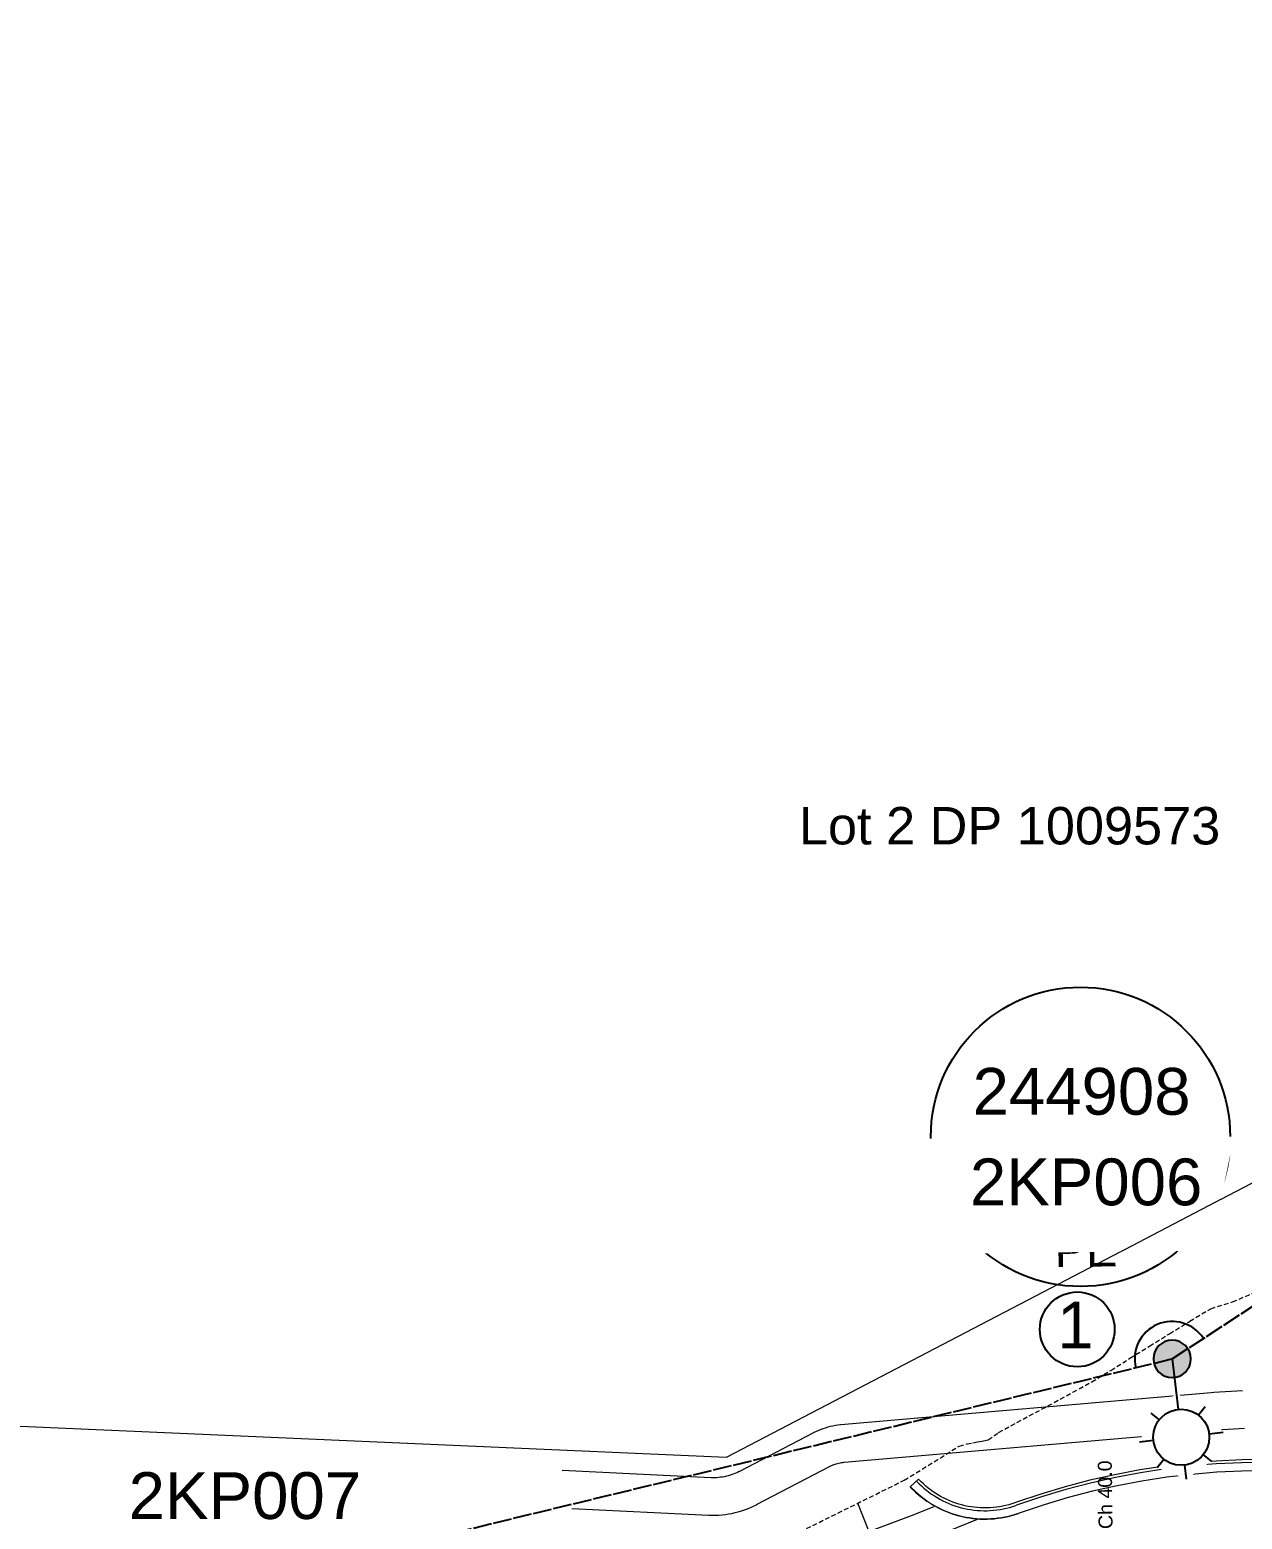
# Model space of a CAD drawing. Header units: metres. Extents: x 268878 to 269469, y 6087458 to 6088814.
# Drawn here: x 269058.4 to 269123.2, y 6087962.6 to 6088042.2 of the extents above; entities that cross this region are included whole.
import ezdxf
from ezdxf.enums import TextEntityAlignment as Align

# ---------------------------------------------------------------- set-up
doc = ezdxf.new("R2010")
doc.units = ezdxf.units.M
doc.linetypes.add('Cable Exist OH', pattern=[1, 1, 0])
doc.linetypes.add('DASHED2', pattern=[0.375, 0.25, -0.125])
doc.layers.get('0').update_dxf_attribs({"color": 6})
for name, color, linetype in [('_User Notes', 7, 'Continuous'), ('Equip_SP_SL_NEW', 2, 'Continuous'), ('Mains_HV_MOD', 3, 'Continuous'), ('Mains_LV_MOD', 3, 'Continuous'), ('Notes_LV_MISC', 7, 'Continuous'), ('Notes_SL_MISC', 7, 'Continuous'), ('Notes_SP_MISC', 7, 'Continuous'), ('SupportsOH_SP_TR_HV_LV_SL_EXT', 7, 'Continuous'), ('SupportsOH_SP_TR_HV_LV_SL_MOD', 3, 'Continuous')]:
    doc.layers.add(name, color=color, linetype=linetype)
doc.layers.add('Cadastre Developer_SP_NEW', color=2, linetype='Continuous', lineweight=5)
doc.layers.add('Cadastre Land Parcels_SP_EXT', color=9, linetype='Continuous', lineweight=5)
doc.styles.add('AGI32-Arial', font='arial.ttf')
doc.styles.add('POLE_LABEL', font='arial.ttf')
doc.styles.add('SL_LABEL', font='arial.ttf')
doc.styles.get("Standard").update_dxf_attribs({"font": 'arial.ttf'})

# ---------------------------------------------------------------- blocks, each defined once
blk = doc.blocks.new('POLE_EXT')
blk.add_hatch(color=256).paths.add_polyline_path([(-1, 0, 1), (1, 0, 1)])
blk.add_lwpolyline([(-1, 0, 1), (1, 0, 1)], format="xyb", close=True)
for tag, height, flags, p in [('pNumber', 2.5, 8, (-17.84, 2.067)), ('OWNED_BY', 0.2, 9, (1.355, -0.4)), ('SPECIAL_USE', 0.2, 9, (1.355, -0.8)), ('PARENT', 0.2, 9, (1.355, -0.6)), ('cLV', 0.2, 9, (1.355, -1.4)), ('STATE', 0.2, 9, (1.355, -1)), ('hDepth', 0.2, 9, (1.355, -1.6)), ('USAGE', 0.2, 9, (1.355, -1.2)), ('cHV', 0.2, 9, (1.355, -2)), ('hDia', 0.2, 9, (1.355, -1.8)), ('LBRACKET', 0.2, 9, (1.355, -2.2)), ('LExisting', 0.2, 9, (1.355, -2.4)), ('LANTNUMBER', 0.2, 9, (1.355, -2.6)), ('LOther', 0.2, 9, (1.355, -2.8)), ('LRemove', 0.2, 9, (1.355, -3)), ('LEGEND', 0.2, 9, (1.355, -3.2)), ('cLinedev', 0.2, 9, (1.355, -3.4)), ('pExisting', 0.2, 9, (1.355, -3.8)), ('LOCATION', 0.2, 9, (1.355, -3.6)), ('PFNUMBER', 0.2, 9, (1.355, -4)), ('pFooting', 0.2, 9, (1.355, -4.4)), ('pNew', 0.2, 9, (1.355, -4.6)), ('NEWPFNUMBER', 0.2, 9, (1.355, -4.2)), ('pRelocate', 0.2, 9, (1.355, -5)), ('pRemove', 0.2, 9, (1.355, -5.2)), ('pReplace', 0.2, 9, (1.355, -5.4)), ('pStay', 0.2, 9, (1.355, -5.6)), ('cspan', 0.2, 9, (1.355, -6)), ('STREETNAME', 0.2, 9, (1.355, -6.2)), ('SUBURB', 0.2, 9, (1.355, -6.4)), ('pType', 0.2, 9, (1.355, -5.8)), ('OPERATED_BY', 0.2, 9, (1.355, -7.014)), ('NOTES', 0.2, 9, (1.355, -6.6)), ('MAINTAINED_BY', 0.2, 9, (1.355, -6.814))]:
    blk.add_attdef(tag, text='', height=height, dxfattribs=dict(flags=flags)).set_placement(p, align=Align.MIDDLE_LEFT)
at = {"style": 'POLE_LABEL'}
for tag, height, flags, p in [('ASSET_NUM', 2.5, 8, (2, 2)), ('STRUCTURE_PLANT_NUMBER', 0.2, 9, (1.355, 0.028)), ('STREET_CODE', 0.2, 9, (1.355, -0.2))]:
    blk.add_attdef(tag, text='', height=height, dxfattribs=dict(at, flags=flags)).set_placement(p, align=Align.MIDDLE_LEFT)
at = {"flags": 1}
blk.add_attdef('Z', (1.355, -7.328), '', height=0.2, dxfattribs=at)
blk = doc.blocks.new('SL_LANTERN_NEW')
blk.add_line((0, 0), (0, 0))
for tag, p, flags in [('Z', (0, 0), 1), ('OPERATED_BY', (0, -9.607), 9)]:
    blk.add_attdef(tag, p, '', height=0.2, dxfattribs=dict(flags=flags))
at = {"style": 'SL_LABEL', "flags": 9}
blk.add_attdef('STREET_CODE', text='', height=0.2, dxfattribs=at).set_placement((0, -0.2), align=Align.MIDDLE_LEFT)
for tag, height, flags, p in [('CONSTRUCTED_VOLTAGE', 0.2, 9, (0, -0.4)), ('CONTROL_TYPE', 0.2, 9, (0, -0.6)), ('LANTERN_PURPOSE', 0.2, 9, (0, -0.8)), ('OPERATING_VOLTAGE', 0.2, 9, (0, -1.4)), ('ORIENTATION', 0.2, 9, (0, -1.6)), ('LANTERN_TYPE', 0.2, 9, (0, -1)), ('NO_PHASES', 0.2, 9, (0, -1.2)), ('LNUMBER', 2.5, 8, (1.2, -2.8)), ('OWNED_BY', 0.2, 9, (0, -1.8)), ('STATE', 0.2, 9, (0, -2)), ('CEXIST', 0.2, 9, (0, -2.4)), ('USAGE', 0.2, 9, (0, -2.2)), ('CNEW', 0.2, 9, (0, -2.6)), ('CNUMBER', 0.2, 9, (0, -2.8)), ('CREMOVE', 0.2, 9, (0, -3)), ('CREPLACE', 0.2, 9, (0, -3.2)), ('LKINGHEIGHT', 0.2, 9, (0, -3.4)), ('LBRACKET', 0.2, 9, (0, -3.6)), ('LBRACKETVOCAB', 0.2, 9, (0, -3.8)), ('LCATEGORY', 0.2, 9, (0, -4)), ('LCHARGE1', 0.2, 9, (0, -4.2)), ('LCHARGE1PERCENT', 0.2, 9, (0, -4.4)), ('LCHARGE2', 0.2, 9, (0, -4.6)), ('LCHARGE2PERCENT', 0.2, 9, (0, -4.8)), ('LCHARGE3', 0.2, 9, (0, -5)), ('LCHARGE3PERCENT', 0.2, 9, (0, -5.2)), ('LEXIST', 0.2, 9, (0, -5.4)), ('LLAMP', 0.2, 9, (0, -5.6)), ('LLAMPVOCAB', 0.2, 9, (0, -5.8)), ('LMAST', 0.2, 9, (0, -6)), ('LMASTVOCAB', 0.2, 9, (0, -6.2)), ('LNEW', 0.2, 9, (0, -6.4)), ('LANTNUMBER', 0.2, 9, (0, -6.6)), ('LOUTREACH', 0.2, 9, (0, -7)), ('LOUTREACHVOCAB', 0.2, 9, (0, -7.2)), ('LRATECODE', 0.2, 9, (0, -7.4)), ('LREMOVE', 0.2, 9, (0, -7.6)), ('LREPLACE', 0.2, 9, (0, -7.8)), ('LTYPE', 0.2, 9, (0, -8)), ('SUBURB', 0.2, 9, (0, -8.6)), ('STREETNAME', 0.2, 9, (0, -8.8)), ('LTYPEVOCAB', 0.2, 9, (0, -8.2)), ('LEGEND', 0.2, 9, (0, -8.4)), ('LOCATION', 0.2, 9, (0, -9)), ('NOTES', 0.2, 9, (0, -9.2)), ('MAINTAINED_BY', 0.2, 9, (0, -9.863))]:
    blk.add_attdef(tag, text='', height=height, dxfattribs=dict(flags=flags)).set_placement(p, align=Align.MIDDLE_LEFT)
blk.add_wipeout([(0, 6.468), (1.458, 5.676), (2.25, 4.218), (1.458, 2.759), (0, 1.865), (-1.459, 2.759), (-2.25, 4.218), (-1.459, 5.676)])
for p, q in [((0, 5.718), (0, 6.468)), ((-1.459, 5.676), (-1.061, 5.278)), ((1.458, 5.676), (1.06, 5.278)), ((-2.25, 4.218), (-1.5, 4.218)), ((1.5, 4.218), (2.25, 4.218)), ((-1.459, 2.759), (-1.061, 3.157)), ((0, 0), (0, 2.721)), ((1.458, 2.759), (1.06, 3.157))]:
    blk.add_line(p, q)
blk.add_circle((0, 4.218), 1.5)
at = {"style": 'SL_LABEL', "flags": 8}
blk.add_attdef('ASSET_NUM', text='', height=2.5, dxfattribs=at).set_placement((2, 2), align=Align.MIDDLE_LEFT)

msp = doc.modelspace()

# ---------------------------------------------------------------- linework, layer by layer
at = {"layer": '_User Notes', "color": 2, "linetype": 'Continuous'}
msp.add_circle((269114.40965, 6087972.7375), 2, dxfattribs=at)
at = {"layer": 'Cadastre Developer_SP_NEW', "color": 251, "linetype": 'DASHED2', "lineweight": 0}
for p, q in [((269105.16619, 6087964.67601), (269108.10354, 6087966.50034)), ((269098.25657, 6087961.25829), (269105.16619, 6087964.67601))]:
    msp.add_line(p, q, dxfattribs=at)
at = {"layer": 'Cadastre Developer_SP_NEW', "color": 251, "linetype": 'Continuous', "lineweight": 0}
for p, q in [((269105.48268, 6087964.32827), (269105.9214, 6087964.73756)), ((269105.48268, 6087964.32827), (269105.9214, 6087964.73756)), ((269103.29187, 6087961.91389), (269102.686, 6087963.44923))]:
    msp.add_line(p, q, dxfattribs=at)
at = {"layer": 'Cadastre Developer_SP_NEW', "color": 251, "linetype": 'DASHED2', "lineweight": 0}
msp.add_polyline3d([(269108.10354, 6087966.50034, 0), (269108.51884, 6087966.61531, 0), (269108.82301, 6087966.67744, 0), (269109.0809, 6087966.72257, 0), (269109.31943, 6087966.76639, 0), (269109.55254, 6087966.81796, 0), (269109.64639, 6087966.84236, 0), (269110.20528, 6087967.22336, 0), (269111.18575, 6087967.75899, 0), (269112.17461, 6087968.29301, 0), (269113.17282, 6087968.82598, 0), (269114.17559, 6087969.37765, 0), (269115.18859, 6087969.9375, 0), (269116.20344, 6087970.54697, 0), (269117.22824, 6087971.19279, 0), (269118.27277, 6087971.84554, 0), (269119.23499, 6087972.44218, 0), (269119.33859, 6087972.50617, 0), (269120.42737, 6087973.17565, 0), (269121.54198, 6087973.84581, 0), (269122.71194, 6087974.20837, 0), (269123.88554, 6087974.71115, 0)], dxfattribs=at)
at = {"layer": 'Cadastre Developer_SP_NEW', "color": 251, "linetype": 'Continuous', "lineweight": 0}
for points in [[(269123.24889, 6087969.46043, 0), (269121.71638, 6087969.35975, 0), (269121.56705, 6087969.34706, 0), (269101.77831, 6087967.63186, 0), (269101.75787, 6087967.63003, 0), (269101.61908, 6087967.61484, 0), (269101.4809, 6087967.59481, 0), (269101.34351, 6087967.56997, 0), (269101.20707, 6087967.54035, 0), (269101.07174, 6087967.50599, 0), (269100.9377, 6087967.46692, 0), (269100.8051, 6087967.4232, 0), (269100.67411, 6087967.37488, 0), (269100.54489, 6087967.32202, 0), (269100.41758, 6087967.26468, 0), (269100.29236, 6087967.20293, 0), (269100.27414, 6087967.19349, 0), (269096.34858, 6087965.14633, 0), (269096.34105, 6087965.14242, 0), (269096.24724, 6087965.09589, 0), (269096.15187, 6087965.05266, 0), (269096.05504, 6087965.0128, 0), (269095.95688, 6087964.97633, 0), (269095.85751, 6087964.94331, 0), (269095.75704, 6087964.91378, 0), (269095.65561, 6087964.88777, 0), (269095.55333, 6087964.86532, 0), (269095.45033, 6087964.84646, 0), (269095.34673, 6087964.8312, 0), (269095.24267, 6087964.81956, 0), (269095.13826, 6087964.81156, 0), (269095.03363, 6087964.80722, 0), (269094.92892, 6087964.80652, 0), (269094.82425, 6087964.80948, 0), (269094.81578, 6087964.80988, 0), (269086.87396, 6087965.19581, 0)], [(269087.39134, 6087963.16831, 0), (269094.7187, 6087962.81224, 0), (269094.73282, 6087962.81157, 0), (269094.90728, 6087962.80664, 0), (269095.0818, 6087962.8078, 0), (269095.25617, 6087962.81504, 0), (269095.43018, 6087962.82837, 0), (269095.60363, 6087962.84776, 0), (269095.77629, 6087962.8732, 0), (269095.94796, 6087962.90464, 0), (269096.11842, 6087962.94206, 0), (269096.28748, 6087962.9854, 0), (269096.45492, 6087963.03462, 0), (269096.62054, 6087963.08965, 0), (269096.78414, 6087963.15043, 0), (269096.94552, 6087963.21688, 0), (269097.10448, 6087963.28892, 0), (269097.26083, 6087963.36646, 0), (269097.27337, 6087963.37298, 0), (269101.19893, 6087965.42014, 0), (269101.20804, 6087965.42487, 0), (269101.27065, 6087965.45574, 0), (269101.3343, 6087965.48441, 0), (269101.39892, 6087965.51084, 0), (269101.46441, 6087965.535, 0), (269101.53071, 6087965.55686, 0), (269101.59773, 6087965.57639, 0), (269101.6654, 6087965.59357, 0), (269101.73362, 6087965.60838, 0), (269101.80231, 6087965.6208, 0), (269101.8714, 6087965.63082, 0), (269101.9408, 6087965.63841, 0), (269101.95102, 6087965.63933, 0), (269121.73975, 6087967.35453, 0), (269121.88229, 6087967.36664, 0), (269123.34514, 6087967.46274, 0)], [(269124.56476, 6087965.77557, 0), (269123.19832, 6087965.76047, 0), (269121.83324, 6087965.69769, 0), (269120.47118, 6087965.58731, 0), (269119.1138, 6087965.42946, 0), (269117.76276, 6087965.22433, 0), (269116.4197, 6087964.97218, 0), (269115.08626, 6087964.67331, 0), (269113.76406, 6087964.32809, 0), (269112.45471, 6087963.93693, 0), (269111.15982, 6087963.50031, 0), (269111.10423, 6087963.48044, 0), (269111.07602, 6087963.47042, 0), (269110.91536, 6087963.41708, 0), (269110.75293, 6087963.36938, 0), (269110.58893, 6087963.32738, 0), (269110.42357, 6087963.29112, 0), (269110.25705, 6087963.26066, 0), (269110.08956, 6087963.23603, 0), (269109.92132, 6087963.21726, 0), (269109.75252, 6087963.20437, 0), (269109.58337, 6087963.19739, 0), (269109.41409, 6087963.19631, 0), (269109.24487, 6087963.20113, 0), (269109.07592, 6087963.21186, 0), (269108.90745, 6087963.22848, 0), (269108.73966, 6087963.25097, 0), (269108.57276, 6087963.2793, 0), (269108.40695, 6087963.31344, 0), (269108.24243, 6087963.35335, 0), (269108.07941, 6087963.39897, 0), (269107.91807, 6087963.45025, 0), (269107.75863, 6087963.50714, 0), (269107.60127, 6087963.56955, 0), (269107.44618, 6087963.63742, 0), (269107.29355, 6087963.71065, 0), (269107.14357, 6087963.78917, 0), (269106.99643, 6087963.87288, 0), (269106.85229, 6087963.96167, 0), (269106.71134, 6087964.05544, 0), (269106.57375, 6087964.15407, 0), (269106.43969, 6087964.25744, 0), (269106.30932, 6087964.36542, 0), (269106.18279, 6087964.47789, 0), (269106.06026, 6087964.59471, 0), (269105.94189, 6087964.71573, 0), (269105.9214, 6087964.73756, 0)], [(269128.6974, 6087965.37927, 0), (269128.63896, 6087965.38583, 0), (269127.28364, 6087965.51316, 0), (269125.9247, 6087965.59311, 0), (269124.5638, 6087965.62558, 0), (269123.20259, 6087965.61053, 0), (269121.84274, 6087965.54799, 0), (269120.4859, 6087965.43803, 0), (269119.13372, 6087965.28079, 0), (269117.78786, 6087965.07645, 0), (269116.44995, 6087964.82526, 0), (269115.12161, 6087964.52754, 0), (269113.80448, 6087964.18363, 0), (269112.50015, 6087963.79397, 0), (269111.21022, 6087963.35903, 0), (269111.15485, 6087963.33923, 0)], [(269124.56092, 6087965.17559, 0), (269123.21542, 6087965.16072, 0), (269121.87126, 6087965.0989, 0), (269120.53007, 6087964.99021, 0), (269119.1935, 6087964.83478, 0), (269117.86316, 6087964.63279, 0), (269116.54069, 6087964.38451, 0), (269115.22768, 6087964.09022, 0), (269113.92575, 6087963.75028, 0), (269112.63647, 6087963.36512, 0), (269111.36142, 6087962.93519, 0), (269111.30668, 6087962.91562, 0), (269111.27498, 6087962.90437, 0), (269111.09444, 6087962.84443, 0), (269110.91192, 6087962.79083, 0), (269110.72764, 6087962.74363, 0), (269110.54182, 6087962.70289, 0), (269110.35469, 6087962.66866, 0), (269110.16648, 6087962.64098, 0), (269109.97743, 6087962.61989, 0), (269109.78775, 6087962.60541, 0), (269109.59768, 6087962.59756, 0), (269109.40745, 6087962.59634, 0), (269109.2173, 6087962.60177, 0), (269109.02745, 6087962.61382, 0), (269108.83813, 6087962.6325, 0), (269108.64959, 6087962.65777, 0), (269108.46204, 6087962.68961, 0), (269108.27572, 6087962.72797, 0), (269108.09085, 6087962.77281, 0), (269107.90765, 6087962.82408, 0), (269107.72636, 6087962.88171, 0), (269107.54719, 6087962.94563, 0), (269107.37036, 6087963.01576, 0), (269107.19608, 6087963.09202, 0), (269107.02458, 6087963.17432, 0), (269106.85604, 6087963.26255, 0), (269106.69069, 6087963.35662, 0), (269106.52873, 6087963.45639, 0), (269106.37034, 6087963.56176, 0), (269106.21573, 6087963.67259, 0), (269106.06508, 6087963.78875, 0), (269105.91858, 6087963.91009, 0), (269105.7764, 6087964.03648, 0), (269105.63872, 6087964.16775, 0), (269105.5057, 6087964.30374, 0), (269105.48268, 6087964.32827, 0)], [(269105.48268, 6087964.32827, 0), (269105.5016, 6087964.30809, 0), (269105.63447, 6087964.17195, 0), (269105.77201, 6087964.04053, 0), (269105.91405, 6087963.91399, 0), (269106.06042, 6087963.79248, 0), (269106.21094, 6087963.67616, 0), (269106.36543, 6087963.56516, 0), (269106.5237, 6087963.45962, 0), (269106.68556, 6087963.35966, 0), (269106.8508, 6087963.26542, 0), (269107.01924, 6087963.177, 0), (269107.19065, 6087963.09452, 0), (269107.36484, 6087963.01806, 0), (269107.5416, 6087962.94773, 0), (269107.7207, 6087962.88362, 0), (269107.90193, 6087962.82579, 0), (269108.08507, 6087962.77432, 0), (269108.26989, 6087962.72928, 0), (269108.45617, 6087962.69071, 0), (269108.64368, 6087962.65867, 0), (269108.8322, 6087962.63319, 0), (269109.02149, 6087962.61431, 0), (269109.21133, 6087962.60204, 0), (269109.40147, 6087962.59641, 0), (269109.5917, 6087962.59742, 0), (269109.78178, 6087962.60506, 0), (269109.97148, 6087962.61934, 0), (269110.16056, 6087962.64022, 0), (269110.3488, 6087962.66769, 0), (269110.53596, 6087962.70172, 0), (269110.72182, 6087962.74225, 0), (269110.90616, 6087962.78925, 0), (269111.08874, 6087962.84265, 0), (269111.26935, 6087962.90239, 0), (269111.29543, 6087962.9116, 0)], [(269105.81172, 6087964.63524, 0), (269105.83284, 6087964.61273, 0), (269105.95488, 6087964.48797, 0), (269106.08119, 6087964.36754, 0), (269106.21163, 6087964.25159, 0), (269106.34604, 6087964.14026, 0), (269106.48425, 6087964.0337, 0), (269106.62609, 6087963.93202, 0), (269106.7714, 6087963.83535, 0), (269106.91999, 6087963.74381, 0), (269107.07169, 6087963.65752, 0), (269107.22631, 6087963.57657, 0), (269107.38365, 6087963.50107, 0), (269107.54354, 6087963.4311, 0), (269107.70577, 6087963.36676, 0), (269107.87015, 6087963.30812, 0), (269108.03647, 6087963.25525, 0), (269108.20454, 6087963.20821, 0), (269108.37414, 6087963.16707, 0), (269108.54508, 6087963.13188, 0), (269108.71714, 6087963.10267, 0), (269108.89012, 6087963.07949, 0), (269109.0638, 6087963.06235, 0), (269109.23798, 6087963.05129, 0), (269109.41243, 6087963.04631, 0), (269109.58695, 6087963.04743, 0), (269109.76133, 6087963.05463, 0), (269109.93534, 6087963.06792, 0), (269110.10879, 6087963.08727, 0), (269110.28146, 6087963.11266, 0), (269110.45313, 6087963.14407, 0), (269110.62361, 6087963.18144, 0), (269110.79268, 6087963.22474, 0), (269110.96013, 6087963.27392, 0), (269111.12576, 6087963.32891, 0), (269111.15485, 6087963.33923, 0)], [(269088.8909, 6087957.2919, 0), (269090.15541, 6087957.63657, 0), (269095.34316, 6087959.17219, 0), (269100.47415, 6087960.88792, 0), (269105.54214, 6087962.78168, 0), (269106.75963, 6087963.26696, 0)], [(269089.26182, 6087955.83837, 0), (269091.46593, 6087956.44617, 0), (269096.69442, 6087958.02826, 0), (269101.86451, 6087959.79184, 0), (269106.96991, 6087961.73479, 0), (269109.08599, 6087962.60067, 0)]]:
    msp.add_polyline3d(points, dxfattribs=at)
at = {"layer": 'Mains_HV_MOD', "linetype": 'Cable Exist OH'}
msp.add_lwpolyline([(269030.48796, 6087960.162), (269062.88501, 6087957.46298), (269119.48118, 6087971.16313), (269154.8624, 6087994.27626), (269154.8624, 6087994.27626)], dxfattribs=at)
at = {"layer": 'Mains_LV_MOD', "linetype": 'Cable Exist OH'}
for points in [[(269119.48118, 6087971.16313), (269154.8624, 6087994.27626)], [(269062.88501, 6087957.46298), (269119.48118, 6087971.16313)]]:
    msp.add_lwpolyline(points, dxfattribs=at)
at = {"layer": 'Mains_LV_MOD', "linetype": 'Continuous'}
msp.add_lwpolyline([(269121.15623, 6087972.25737, 0.84247182), (269117.53656, 6087970.6924, 0.84247182)], format="xyb", dxfattribs=at)
at = {"layer": 'Notes_SL_MISC', "linetype": 'Continuous'}
msp.add_circle((269114.58294, 6087983.02982), 8, dxfattribs=at)

# ---------------------------------------------------------------- block references
at = {"layer": 'SupportsOH_SP_TR_HV_LV_SL_EXT'}
ref = msp.add_blockref('POLE_EXT', (269062.88498, 6087957.463), dxfattribs=at)
ref.add_attrib('ASSET_NUM', '2KP007', dxfattribs={"layer": '0', "height": 2.5, "style": 'POLE_LABEL'}).set_placement((269063.70347, 6087961.85496), align=Align.BOTTOM_LEFT)

# ---------------------------------------------------------------- texts
at = {"layer": 'Cadastre Developer_SP_NEW', "color": 251, "linetype": 'Continuous', "lineweight": 0, "insert": (269099.53111, 6088000.66146), "char_height": 2, "attachment_point": 1, "style": 'AGI32-Arial'}
msp.add_mtext('Lot 2 DP 1009573', dxfattribs=at)
at = {"layer": 'Notes_SL_MISC', "color": 2, "linetype": 'Continuous'}
msp.add_text('PE', height=1.8, rotation=0.8319, dxfattribs=at).set_placement((269113.2097, 6087976.06387, 19998))
at = {"layer": 'Notes_SP_MISC', "color": 251, "linetype": 'Continuous', "lineweight": 0, "insert": (269115.55348, 6087962.05916), "char_height": 0.75, "attachment_point": 1, "rotation": 90.7801137, "style": 'AGI32-Arial'}
msp.add_mtext('Ch 40.0', dxfattribs=at)

# ---------------------------------------------------------------- next in the draw order: block references
at = {"layer": 'Equip_SP_SL_NEW'}
ref = msp.add_blockref('SL_LANTERN_NEW', (269119.48118, 6087971.16313), dxfattribs=dict(at, rotation=186.626560850941))
ref.add_attrib('ASSET_NUM', '244908', dxfattribs={"layer": '0', "height": 2.5, "style": 'SL_LABEL'}).set_placement((269108.81483, 6087985.46309), align=Align.MIDDLE_LEFT)

# ---------------------------------------------------------------- next in the draw order: wipeouts: each hides what was drawn before it
at = {"color": 2, "linetype": 'Continuous'}
msp.add_wipeout([(269011.3307, 6088001.79087), (269098.84169, 6087998.83341), (269095.88523, 6087980.49713), (269007.78296, 6087982.27161)], dxfattribs=at).dxf.layer = 'Notes_LV_MISC'

# ---------------------------------------------------------------- next in the draw order: wipeouts: each hides what was drawn before it
msp.add_wipeout([(269121.51366, 6087976.95491), (269122.79008, 6087983.04899), (269106.0226, 6087982.93292), (269107.00892, 6087976.78079)], dxfattribs=at).dxf.layer = 'Notes_SP_MISC'

# ---------------------------------------------------------------- next in the draw order: linework, layer by layer
at = {"layer": 'Cadastre Land Parcels_SP_EXT', "linetype": 'Continuous'}
msp.add_lwpolyline([(269125.79699, 6087981.63202), (269153.76203, 6087996.21503), (269260.44196, 6088694.68004), (269274.02698, 6088783.63196), (269236.32097, 6088789.22898), (269070.19699, 6088813.88703), (269058.71199, 6088739.03202), (269019.81799, 6088485.53799), (268994.06196, 6088317.67298), (268979.61604, 6088223.518), (268973.05496, 6088180.75804), (269116.13004, 6088158.89704), (269114.17303, 6088146.09596), (269061.16799, 6088127.31), (269026.44002, 6088060.87901), (269033.77604, 6088002.89899), (269035.40701, 6087968.54104), (269095.65401, 6087965.912), (269125.79699, 6087981.63202)], close=True, dxfattribs=at)

# ---------------------------------------------------------------- next in the draw order: block references
at = {"layer": 'SupportsOH_SP_TR_HV_LV_SL_MOD'}
ref = msp.add_blockref('POLE_EXT', (269119.48118, 6087971.16313), dxfattribs=at)
ref.add_attrib('ASSET_NUM', '2KP006', dxfattribs={"layer": '0', "height": 2.5, "style": 'POLE_LABEL'}).set_placement((269108.67112, 6087981.87318), align=Align.TOP_LEFT)
ref.add_attrib('PNUMBER', '1', (269113.33781, 6087971.7189), dxfattribs={"layer": '0', "height": 2.5})

doc.saveas('drawing.dxf')
